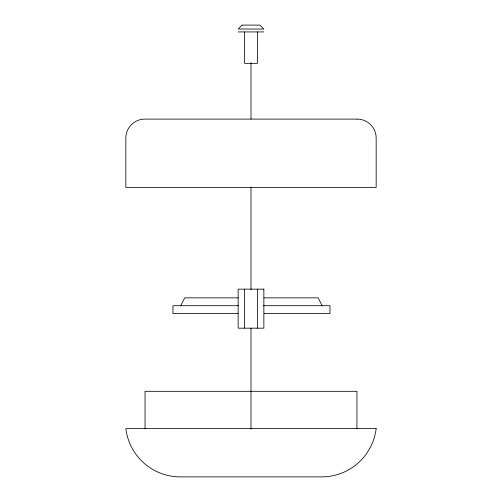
<?xml version="1.0" encoding="UTF-8"?>
<svg xmlns="http://www.w3.org/2000/svg" width="502" height="502" viewBox="0 0 502 502"><rect width="100%" height="100%" fill="white"/><g stroke="black" fill="none" stroke-linecap="round" stroke-linejoin="round"><path stroke-width="0.75" d="M180.795 305.712L184.717 297.855L238.23 297.855M238.18 31.933L263.82 31.933M263.92 297.855L318.205 297.855L322.127 305.712M238.544 305.712L172.939 305.712L172.939 313.562L237.998 313.562M263.619 305.712L329.983 305.712L329.983 313.562L264.177 313.562M356.947 428.608L356.947 391.315L145.053 391.315L145.053 428.608M257.426 31.933L257.426 63.34L244.574 63.34L244.574 31.933M257.432 289.146L257.432 328.176M251 62.687L251 119.068M251 187.196L251 289.779M251 328.151L251 429.172M244.568 289.146L244.568 328.176M242.102 25.1L238.186 29.028L263.814 29.028L259.898 25.1L242.108 25.1M357.211 119.106L144.789 119.106A18.957 18.957 0 0 0 125.833 138.063L125.833 187.415L376.167 187.415L376.167 138.063A18.957 18.957 0 0 0 357.211 119.106M263.864 289.146L238.136 289.146L238.136 328.176L263.864 328.176L263.864 289.146M376.167 428.608L125.833 428.608A54.975 54.975 0 0 0 180.394 476.9L321.606 476.9A54.975 54.975 0 0 0 376.167 428.608"/></g></svg>
